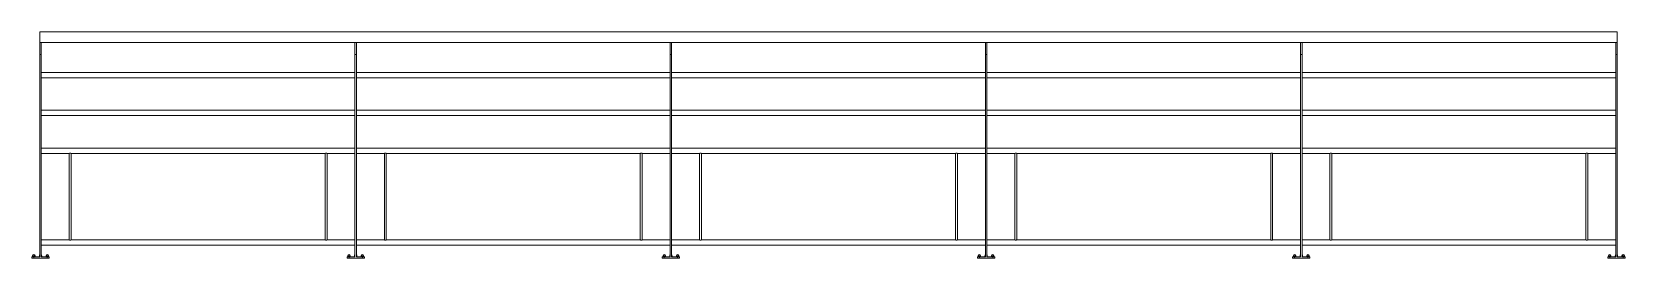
# Paper-space layout '_Arrière' of a CAD drawing. Header units: millimetres. Extents: x -36 to 7322, y -475 to 572.
import ezdxf

# ---------------------------------------------------------------- set-up
doc = ezdxf.new("R2010")
doc.units = ezdxf.units.MM

psp = doc.layouts.new('_Arrière')

# ---------------------------------------------------------------- linework, layer by layer
at = {"color": 7, "linetype": 'Continuous', "lineweight": 15}
for p, q in [((7285, 572.2), (0, 572.2)), ((0, -467.8), (0, 572.2)), ((7, 522.8), (0, 522.8)), ((7, -467.8), (7, 522.8)), ((7, 522.2), (1455.6, 522.2)), ((1455.6, -467.8), (1455.6, 522.8)), ((1462.6, 522.8), (1455.6, 522.8)), ((1462.6, -467.8), (1462.6, 522.8)), ((1462.6, 522.2), (2911.2, 522.2)), ((2911.2, -467.8), (2911.2, 522.8)), ((2918.2, 522.8), (2911.2, 522.8)), ((2918.2, -467.8), (2918.2, 522.8)), ((2918.2, 522.2), (4366.8, 522.2)), ((4366.8, -467.8), (4366.8, 522.8)), ((4373.8, 522.8), (4366.8, 522.8)), ((4373.8, -467.8), (4373.8, 522.8)), ((4373.8, 522.2), (5822.4, 522.2)), ((5822.4, -467.8), (5822.4, 522.8)), ((5829.4, 522.8), (5822.4, 522.8)), ((5829.4, -467.8), (5829.4, 522.8)), ((5829.4, 522.2), (7278, 522.2)), ((7278, -467.8), (7278, 522.8)), ((7285, 522.8), (7278, 522.8)), ((7285, -467.8), (7285, 572.2)), ((7, 467.8), (0, 467.8)), ((1462.6, 467.8), (1455.6, 467.8)), ((2918.2, 467.8), (2911.2, 467.8)), ((4373.8, 467.8), (4366.8, 467.8)), ((5829.4, 467.8), (5822.4, 467.8)), ((7285, 467.8), (7278, 467.8)), ((1455.6, 384.7), (7, 384.7)), ((2911.2, 384.7), (1462.6, 384.7)), ((4366.8, 384.7), (2918.2, 384.7)), ((5822.4, 384.7), (4373.8, 384.7)), ((7278, 384.7), (5829.4, 384.7)), ((7, 359.7), (1455.6, 359.7)), ((1462.6, 359.7), (2911.2, 359.7)), ((2918.2, 359.7), (4366.8, 359.7)), ((4373.8, 359.7), (5822.4, 359.7)), ((5829.4, 359.7), (7278, 359.7)), ((1455.6, 209.7), (7, 209.7)), ((7, 184.7), (1455.6, 184.7)), ((2911.2, 209.7), (1462.6, 209.7)), ((1462.6, 184.7), (2911.2, 184.7)), ((4366.8, 209.7), (2918.2, 209.7)), ((2918.2, 184.7), (4366.8, 184.7)), ((5822.4, 209.7), (4373.8, 209.7)), ((4373.8, 184.7), (5822.4, 184.7)), ((7278, 209.7), (5829.4, 209.7)), ((5829.4, 184.7), (7278, 184.7)), ((1455.6, 34.7), (7, 34.7)), ((7, 9.7), (135.8, 9.7)), ((135.8, 9.8), (135.8, -390.3)), ((144.8, -390.3), (144.8, 9.8)), ((144.8, 9.7), (1317.8, 9.7)), ((1317.8, 9.8), (1317.8, -390.3)), ((1326.8, -390.3), (1326.8, 9.8)), ((1326.8, 9.7), (1455.6, 9.7)), ((2911.2, 34.7), (1462.6, 34.7)), ((1462.6, 9.7), (1591.4, 9.7)), ((1591.4, 9.8), (1591.4, -390.3)), ((1600.4, -390.3), (1600.4, 9.8)), ((1600.4, 9.7), (2773.4, 9.7)), ((2773.4, 9.8), (2773.4, -390.3)), ((2782.4, -390.3), (2782.4, 9.8)), ((2782.4, 9.7), (2911.2, 9.7)), ((4366.8, 34.7), (2918.2, 34.7)), ((2918.2, 9.7), (3047, 9.7)), ((3047, 9.8), (3047, -390.3)), ((3056, -390.3), (3056, 9.8)), ((3056, 9.7), (4229, 9.7)), ((4229, 9.8), (4229, -390.3)), ((4238, -390.3), (4238, 9.8)), ((4238, 9.7), (4366.8, 9.7)), ((5822.4, 34.7), (4373.8, 34.7)), ((4373.8, 9.7), (4502.6, 9.7)), ((4502.6, 9.8), (4502.6, -390.3)), ((4511.6, -390.3), (4511.6, 9.8)), ((4511.6, 9.7), (5684.6, 9.7)), ((5684.6, 9.8), (5684.6, -390.3)), ((5693.6, -390.3), (5693.6, 9.8)), ((5693.6, 9.7), (5822.4, 9.7)), ((7278, 34.7), (5829.4, 34.7)), ((5829.4, 9.7), (5958.2, 9.7)), ((5958.2, 9.8), (5958.2, -390.3)), ((5967.2, -390.3), (5967.2, 9.8)), ((5967.2, 9.7), (7140.2, 9.7)), ((7140.2, 9.8), (7140.2, -390.3)), ((7149.2, -390.3), (7149.2, 9.8)), ((7149.2, 9.7), (7278, 9.7)), ((135.8, -390.3), (7, -390.3)), ((7, -415.3), (1455.6, -415.3)), ((1317.8, -390.3), (144.8, -390.3)), ((1455.6, -390.3), (1326.8, -390.3)), ((1591.4, -390.3), (1462.6, -390.3)), ((1462.6, -415.3), (2911.2, -415.3)), ((2773.4, -390.3), (1600.4, -390.3)), ((2911.2, -390.3), (2782.4, -390.3)), ((3047, -390.3), (2918.2, -390.3)), ((2918.2, -415.3), (4366.8, -415.3)), ((4229, -390.3), (3056, -390.3)), ((4366.8, -390.3), (4238, -390.3)), ((4502.6, -390.3), (4373.8, -390.3)), ((4373.8, -415.3), (5822.4, -415.3)), ((5684.6, -390.3), (4511.6, -390.3)), ((5822.4, -390.3), (5693.6, -390.3)), ((5958.2, -390.3), (5829.4, -390.3)), ((5829.4, -415.3), (7278, -415.3)), ((7140.2, -390.3), (5967.2, -390.3)), ((7278, -390.3), (7149.2, -390.3)), ((-36.5, -467.8), (-36.5, -474.8)), ((-36.5, -467.8), (0, -467.8)), ((-36.5, -474.8), (43.5, -474.8)), ((-33, -463.3), (-33, -467.8)), ((-27.5, -474.8), (-27.5, -467.8)), ((-22, -467.8), (-22, -463.3)), ((-2, -463.3), (-2, -467.8)), ((7, -467.8), (43.5, -467.8)), ((9, -467.8), (9, -463.3)), ((29, -463.3), (29, -467.8)), ((34.5, -474.8), (34.5, -467.8)), ((40, -467.8), (40, -463.3)), ((43.5, -474.8), (43.5, -467.8)), ((1419.1, -467.8), (1419.1, -474.8)), ((1419.1, -467.8), (1455.6, -467.8)), ((1419.1, -474.8), (1499.1, -474.8)), ((1422.6, -463.3), (1422.6, -467.8)), ((1428.1, -474.8), (1428.1, -467.8)), ((1433.6, -467.8), (1433.6, -463.3)), ((1453.6, -463.3), (1453.6, -467.8)), ((1462.6, -467.8), (1499.1, -467.8)), ((1464.6, -467.8), (1464.6, -463.3)), ((1484.6, -463.3), (1484.6, -467.8)), ((1490.1, -474.8), (1490.1, -467.8)), ((1495.6, -467.8), (1495.6, -463.3)), ((1499.1, -474.8), (1499.1, -467.8)), ((2874.7, -467.8), (2874.7, -474.8)), ((2874.7, -467.8), (2911.2, -467.8)), ((2874.7, -474.8), (2954.7, -474.8)), ((2878.2, -463.3), (2878.2, -467.8)), ((2883.7, -474.8), (2883.7, -467.8)), ((2889.2, -467.8), (2889.2, -463.3)), ((2909.2, -463.3), (2909.2, -467.8)), ((2918.2, -467.8), (2954.7, -467.8)), ((2920.2, -467.8), (2920.2, -463.3)), ((2940.2, -463.3), (2940.2, -467.8)), ((2945.7, -474.8), (2945.7, -467.8)), ((2951.2, -467.8), (2951.2, -463.3)), ((2954.7, -474.8), (2954.7, -467.8)), ((4330.3, -467.8), (4330.3, -474.8)), ((4330.3, -467.8), (4366.8, -467.8)), ((4330.3, -474.8), (4410.3, -474.8)), ((4333.8, -463.3), (4333.8, -467.8)), ((4339.3, -474.8), (4339.3, -467.8)), ((4344.8, -467.8), (4344.8, -463.3)), ((4364.8, -463.3), (4364.8, -467.8)), ((4373.8, -467.8), (4410.3, -467.8)), ((4375.8, -467.8), (4375.8, -463.3)), ((4395.8, -463.3), (4395.8, -467.8)), ((4401.3, -474.8), (4401.3, -467.8)), ((4406.8, -467.8), (4406.8, -463.3)), ((4410.3, -474.8), (4410.3, -467.8)), ((5785.9, -467.8), (5785.9, -474.8)), ((5785.9, -467.8), (5822.4, -467.8)), ((5785.9, -474.8), (5865.9, -474.8)), ((5789.4, -463.3), (5789.4, -467.8)), ((5794.9, -474.8), (5794.9, -467.8)), ((5800.4, -467.8), (5800.4, -463.3)), ((5820.4, -463.3), (5820.4, -467.8)), ((5829.4, -467.8), (5865.9, -467.8)), ((5831.4, -467.8), (5831.4, -463.3)), ((5851.4, -463.3), (5851.4, -467.8)), ((5856.9, -474.8), (5856.9, -467.8)), ((5862.4, -467.8), (5862.4, -463.3)), ((5865.9, -474.8), (5865.9, -467.8)), ((7241.5, -467.8), (7241.5, -474.8)), ((7241.5, -467.8), (7278, -467.8)), ((7241.5, -474.8), (7321.5, -474.8)), ((7245, -463.3), (7245, -467.8)), ((7250.5, -474.8), (7250.5, -467.8)), ((7256, -467.8), (7256, -463.3)), ((7276, -463.3), (7276, -467.8)), ((7285, -467.8), (7321.5, -467.8)), ((7287, -467.8), (7287, -463.3)), ((7307, -463.3), (7307, -467.8)), ((7312.5, -474.8), (7312.5, -467.8)), ((7318, -467.8), (7318, -463.3)), ((7321.5, -474.8), (7321.5, -467.8))]:
    psp.add_line(p, q, dxfattribs=at)
at = {"color": 8, "linetype": 'Continuous', "lineweight": 15}
for p, q in [((-33, -463.3), (-22, -463.3)), ((0, -463.3), (-2, -463.3)), ((9, -463.3), (7, -463.3)), ((29, -463.3), (40, -463.3)), ((1422.6, -463.3), (1433.6, -463.3)), ((1455.6, -463.3), (1453.6, -463.3)), ((1464.6, -463.3), (1462.6, -463.3)), ((1484.6, -463.3), (1495.6, -463.3)), ((2878.2, -463.3), (2889.2, -463.3)), ((2911.2, -463.3), (2909.2, -463.3)), ((2920.2, -463.3), (2918.2, -463.3)), ((2940.2, -463.3), (2951.2, -463.3)), ((4333.8, -463.3), (4344.8, -463.3)), ((4366.8, -463.3), (4364.8, -463.3)), ((4375.8, -463.3), (4373.8, -463.3)), ((4395.8, -463.3), (4406.8, -463.3)), ((5789.4, -463.3), (5800.4, -463.3)), ((5822.4, -463.3), (5820.4, -463.3)), ((5831.4, -463.3), (5829.4, -463.3)), ((5851.4, -463.3), (5862.4, -463.3)), ((7245, -463.3), (7256, -463.3)), ((7278, -463.3), (7276, -463.3)), ((7287, -463.3), (7285, -463.3)), ((7307, -463.3), (7318, -463.3))]:
    psp.add_line(p, q, dxfattribs=at)
at = {"color": 7, "linetype": 'Continuous', "lineweight": 15}
for centre, start, end in [((-27.5, -463.3), 0, 180), ((3.5, -463.3), 129.5212, 180), ((3.5, -463.3), 0, 50.4788), ((34.5, -463.3), 0, 180), ((1428.1, -463.3), 0, 180), ((1459.1, -463.3), 129.5212, 180), ((1459.1, -463.3), 0, 50.4788), ((1490.1, -463.3), 0, 180), ((2883.7, -463.3), 0, 180), ((2914.7, -463.3), 129.5212, 180), ((2914.7, -463.3), 360, 50.4788), ((2945.7, -463.3), 360, 180), ((4339.3, -463.3), 360, 180), ((4370.3, -463.3), 129.5212, 180), ((4370.3, -463.3), 0, 50.4788), ((4401.3, -463.3), 0, 180), ((5794.9, -463.3), 0, 180), ((5825.9, -463.3), 129.5212, 180), ((5825.9, -463.3), 0, 50.4788), ((5856.9, -463.3), 0, 180), ((7250.5, -463.3), 0, 180), ((7281.5, -463.3), 129.5212, 180), ((7281.5, -463.3), 0, 50.4788), ((7312.5, -463.3), 0, 180)]:
    psp.add_arc(centre, 5.5, start, end, dxfattribs=at)
for points, knots in [([(140.3, 10.6), (139.8, 10.6), (138.8, 10.5), (137.5, 10.3), (136.5, 10), (135.9, 9.8), (135.9, 9.8), (135.8, 9.8)], [0, 0, 0, 0, 0.205207, 0.410079, 0.623499, 0.843406, 1, 1, 1, 1]), ([(144.8, 9.8), (144.7, 9.8), (144.7, 9.8), (144.2, 10), (143.2, 10.2), (141.9, 10.5), (140.8, 10.6), (140.3, 10.6)], [0, 0, 0, 0, 0.148793, 0.349981, 0.559359, 0.778645, 1, 1, 1, 1]), ([(1322.3, 10.6), (1321.8, 10.6), (1320.8, 10.5), (1319.5, 10.3), (1318.5, 10), (1317.9, 9.8), (1317.9, 9.8), (1317.8, 9.8)], [0, 0, 0, 0, 0.205207, 0.410079, 0.623499, 0.843406, 1, 1, 1, 1]), ([(1326.8, 9.8), (1326.7, 9.8), (1326.7, 9.8), (1326.2, 10), (1325.2, 10.2), (1323.9, 10.5), (1322.8, 10.6), (1322.3, 10.6)], [0, 0, 0, 0, 0.148793, 0.349981, 0.559359, 0.778645, 1, 1, 1, 1]), ([(1595.9, 10.6), (1595.4, 10.6), (1594.4, 10.5), (1593.1, 10.3), (1592.1, 10), (1591.5, 9.8), (1591.5, 9.8), (1591.4, 9.8)], [0, 0, 0, 0, 0.205207, 0.410079, 0.623499, 0.843406, 1, 1, 1, 1]), ([(1600.4, 9.8), (1600.3, 9.8), (1600.3, 9.8), (1599.8, 10), (1598.8, 10.2), (1597.5, 10.5), (1596.4, 10.6), (1595.9, 10.6)], [0, 0, 0, 0, 0.148793, 0.349981, 0.559359, 0.778645, 1, 1, 1, 1]), ([(2777.9, 10.6), (2777.4, 10.6), (2776.4, 10.5), (2775.1, 10.3), (2774.1, 10), (2773.5, 9.8), (2773.5, 9.8), (2773.4, 9.8)], [0, 0, 0, 0, 0.205207, 0.410079, 0.623499, 0.843406, 1, 1, 1, 1]), ([(2782.4, 9.8), (2782.3, 9.8), (2782.3, 9.8), (2781.8, 10), (2780.8, 10.2), (2779.5, 10.5), (2778.4, 10.6), (2777.9, 10.6)], [0, 0, 0, 0, 0.1487932, 0.3499812, 0.5593591, 0.7786447, 1, 1, 1, 1]), ([(3051.5, 10.6), (3051, 10.6), (3050, 10.5), (3048.7, 10.3), (3047.7, 10), (3047.1, 9.8), (3047.1, 9.8), (3047, 9.8)], [0, 0, 0, 0, 0.2052071, 0.410079, 0.6234989, 0.8434058, 1, 1, 1, 1]), ([(3056, 9.8), (3055.9, 9.8), (3055.9, 9.8), (3055.4, 10), (3054.4, 10.2), (3053.1, 10.5), (3052, 10.6), (3051.5, 10.6)], [0, 0, 0, 0, 0.1487932, 0.3499812, 0.5593591, 0.7786447, 1, 1, 1, 1]), ([(4233.5, 10.6), (4233, 10.6), (4232, 10.5), (4230.7, 10.3), (4229.7, 10), (4229.1, 9.8), (4229.1, 9.8), (4229, 9.8)], [0, 0, 0, 0, 0.205207, 0.410079, 0.623499, 0.843406, 1, 1, 1, 1]), ([(4238, 9.8), (4237.9, 9.8), (4237.9, 9.8), (4237.4, 10), (4236.4, 10.2), (4235.1, 10.5), (4234, 10.6), (4233.5, 10.6)], [0, 0, 0, 0, 0.1487932, 0.3499812, 0.5593591, 0.7786447, 1, 1, 1, 1]), ([(4507.1, 10.6), (4506.6, 10.6), (4505.6, 10.5), (4504.3, 10.3), (4503.3, 10), (4502.7, 9.8), (4502.7, 9.8), (4502.6, 9.8)], [0, 0, 0, 0, 0.205207, 0.410079, 0.623499, 0.843406, 1, 1, 1, 1]), ([(4511.6, 9.8), (4511.5, 9.8), (4511.5, 9.8), (4511, 10), (4510, 10.2), (4508.7, 10.5), (4507.6, 10.6), (4507.1, 10.6)], [0, 0, 0, 0, 0.1487932, 0.3499812, 0.5593591, 0.7786447, 1, 1, 1, 1]), ([(5689.1, 10.6), (5688.6, 10.6), (5687.6, 10.5), (5686.3, 10.3), (5685.3, 10), (5684.7, 9.8), (5684.7, 9.8), (5684.6, 9.8)], [0, 0, 0, 0, 0.205207, 0.410079, 0.623499, 0.843406, 1, 1, 1, 1]), ([(5693.6, 9.8), (5693.5, 9.8), (5693.5, 9.8), (5693, 10), (5692, 10.2), (5690.7, 10.5), (5689.6, 10.6), (5689.1, 10.6)], [0, 0, 0, 0, 0.1487932, 0.3499812, 0.5593591, 0.7786447, 1, 1, 1, 1]), ([(5962.7, 10.6), (5962.2, 10.6), (5961.2, 10.5), (5959.9, 10.3), (5958.9, 10), (5958.3, 9.8), (5958.3, 9.8), (5958.2, 9.8)], [0, 0, 0, 0, 0.205207, 0.410079, 0.623499, 0.843406, 1, 1, 1, 1]), ([(5967.2, 9.8), (5967.1, 9.8), (5967.1, 9.8), (5966.6, 10), (5965.6, 10.2), (5964.3, 10.5), (5963.2, 10.6), (5962.7, 10.6)], [0, 0, 0, 0, 0.1487932, 0.3499812, 0.5593591, 0.7786447, 1, 1, 1, 1]), ([(7144.7, 10.6), (7144.2, 10.6), (7143.2, 10.5), (7141.9, 10.3), (7140.9, 10), (7140.3, 9.8), (7140.3, 9.8), (7140.2, 9.8)], [0, 0, 0, 0, 0.205207, 0.410079, 0.623499, 0.843406, 1, 1, 1, 1]), ([(7149.2, 9.8), (7149.1, 9.8), (7149.1, 9.8), (7148.6, 10), (7147.6, 10.2), (7146.3, 10.5), (7145.2, 10.6), (7144.7, 10.6)], [0, 0, 0, 0, 0.1487932, 0.3499812, 0.5593591, 0.7786447, 1, 1, 1, 1]), ([(144.8, -390.3), (144.8, -390.3), (144.8, -390.2), (144.5, -390.4), (143.7, -390.6), (142.5, -390.9), (141.1, -391.1), (139.6, -391.1), (138.2, -390.9), (137, -390.6), (136.2, -390.4), (135.8, -390.2), (135.8, -390.3), (135.8, -390.3)], [0, 0, 0, 0, 0.027196, 0.127856, 0.229983, 0.337659, 0.447309, 0.551278, 0.650898, 0.754093, 0.863202, 0.97171, 1, 1, 1, 1]), ([(1326.8, -390.3), (1326.8, -390.3), (1326.8, -390.2), (1326.5, -390.4), (1325.7, -390.6), (1324.5, -390.9), (1323.1, -391.1), (1321.6, -391.1), (1320.2, -390.9), (1319, -390.6), (1318.2, -390.4), (1317.8, -390.2), (1317.8, -390.3), (1317.8, -390.3)], [0, 0, 0, 0, 0.027196, 0.127856, 0.229983, 0.337659, 0.447309, 0.551278, 0.650898, 0.754093, 0.863202, 0.97171, 1, 1, 1, 1]), ([(1600.4, -390.3), (1600.4, -390.3), (1600.4, -390.2), (1600.1, -390.4), (1599.3, -390.6), (1598.1, -390.9), (1596.7, -391.1), (1595.2, -391.1), (1593.8, -390.9), (1592.6, -390.6), (1591.8, -390.4), (1591.4, -390.2), (1591.4, -390.3), (1591.4, -390.3)], [0, 0, 0, 0, 0.027196, 0.127856, 0.229983, 0.337659, 0.447309, 0.551278, 0.650898, 0.754093, 0.863202, 0.97171, 1, 1, 1, 1]), ([(2782.4, -390.3), (2782.4, -390.3), (2782.4, -390.2), (2782.1, -390.4), (2781.3, -390.6), (2780.1, -390.9), (2778.7, -391.1), (2777.2, -391.1), (2775.8, -390.9), (2774.6, -390.6), (2773.8, -390.4), (2773.4, -390.2), (2773.4, -390.3), (2773.4, -390.3)], [0, 0, 0, 0, 0.027196, 0.127856, 0.229983, 0.337659, 0.447309, 0.551278, 0.650898, 0.754093, 0.863202, 0.97171, 1, 1, 1, 1]), ([(3056, -390.3), (3056, -390.3), (3056, -390.2), (3055.7, -390.4), (3054.9, -390.6), (3053.7, -390.9), (3052.3, -391.1), (3050.8, -391.1), (3049.4, -390.9), (3048.2, -390.6), (3047.4, -390.4), (3047, -390.2), (3047, -390.3), (3047, -390.3)], [0, 0, 0, 0, 0.027196, 0.127856, 0.229983, 0.337659, 0.447309, 0.551278, 0.650898, 0.754093, 0.863202, 0.97171, 1, 1, 1, 1]), ([(4238, -390.3), (4238, -390.3), (4238, -390.2), (4237.7, -390.4), (4236.9, -390.6), (4235.7, -390.9), (4234.3, -391.1), (4232.8, -391.1), (4231.4, -390.9), (4230.2, -390.6), (4229.4, -390.4), (4229, -390.2), (4229, -390.3), (4229, -390.3)], [0, 0, 0, 0, 0.027196, 0.127856, 0.229983, 0.337659, 0.447309, 0.551278, 0.650898, 0.754093, 0.863202, 0.97171, 1, 1, 1, 1]), ([(4511.6, -390.3), (4511.6, -390.3), (4511.6, -390.2), (4511.3, -390.4), (4510.5, -390.6), (4509.3, -390.9), (4507.9, -391.1), (4506.4, -391.1), (4505, -390.9), (4503.8, -390.6), (4503, -390.4), (4502.6, -390.2), (4502.6, -390.3), (4502.6, -390.3)], [0, 0, 0, 0, 0.027196, 0.127856, 0.229983, 0.337659, 0.447309, 0.551278, 0.650898, 0.754093, 0.863202, 0.97171, 1, 1, 1, 1]), ([(5693.6, -390.3), (5693.6, -390.3), (5693.6, -390.2), (5693.3, -390.4), (5692.5, -390.6), (5691.3, -390.9), (5689.9, -391.1), (5688.4, -391.1), (5687, -390.9), (5685.8, -390.6), (5685, -390.4), (5684.6, -390.2), (5684.6, -390.3), (5684.6, -390.3)], [0, 0, 0, 0, 0.0271958, 0.1278557, 0.2299828, 0.3376588, 0.4473091, 0.5512779, 0.6508975, 0.7540932, 0.8632019, 0.9717097, 1, 1, 1, 1]), ([(5967.2, -390.3), (5967.2, -390.3), (5967.2, -390.2), (5966.9, -390.4), (5966.1, -390.6), (5964.9, -390.9), (5963.5, -391.1), (5962, -391.1), (5960.6, -390.9), (5959.4, -390.6), (5958.6, -390.4), (5958.2, -390.2), (5958.2, -390.3), (5958.2, -390.3)], [0, 0, 0, 0, 0.027196, 0.127856, 0.229983, 0.337659, 0.447309, 0.551278, 0.650898, 0.754093, 0.863202, 0.97171, 1, 1, 1, 1]), ([(7149.2, -390.3), (7149.2, -390.3), (7149.2, -390.2), (7148.9, -390.4), (7148.1, -390.6), (7146.9, -390.9), (7145.5, -391.1), (7144, -391.1), (7142.6, -390.9), (7141.4, -390.6), (7140.6, -390.4), (7140.2, -390.2), (7140.2, -390.3), (7140.2, -390.3)], [0, 0, 0, 0, 0.027196, 0.127856, 0.229983, 0.337659, 0.447309, 0.551278, 0.650898, 0.754093, 0.863202, 0.97171, 1, 1, 1, 1])]:
    psp.add_open_spline(points, degree=3, knots=knots, dxfattribs=at)

doc.saveas('drawing.dxf')
